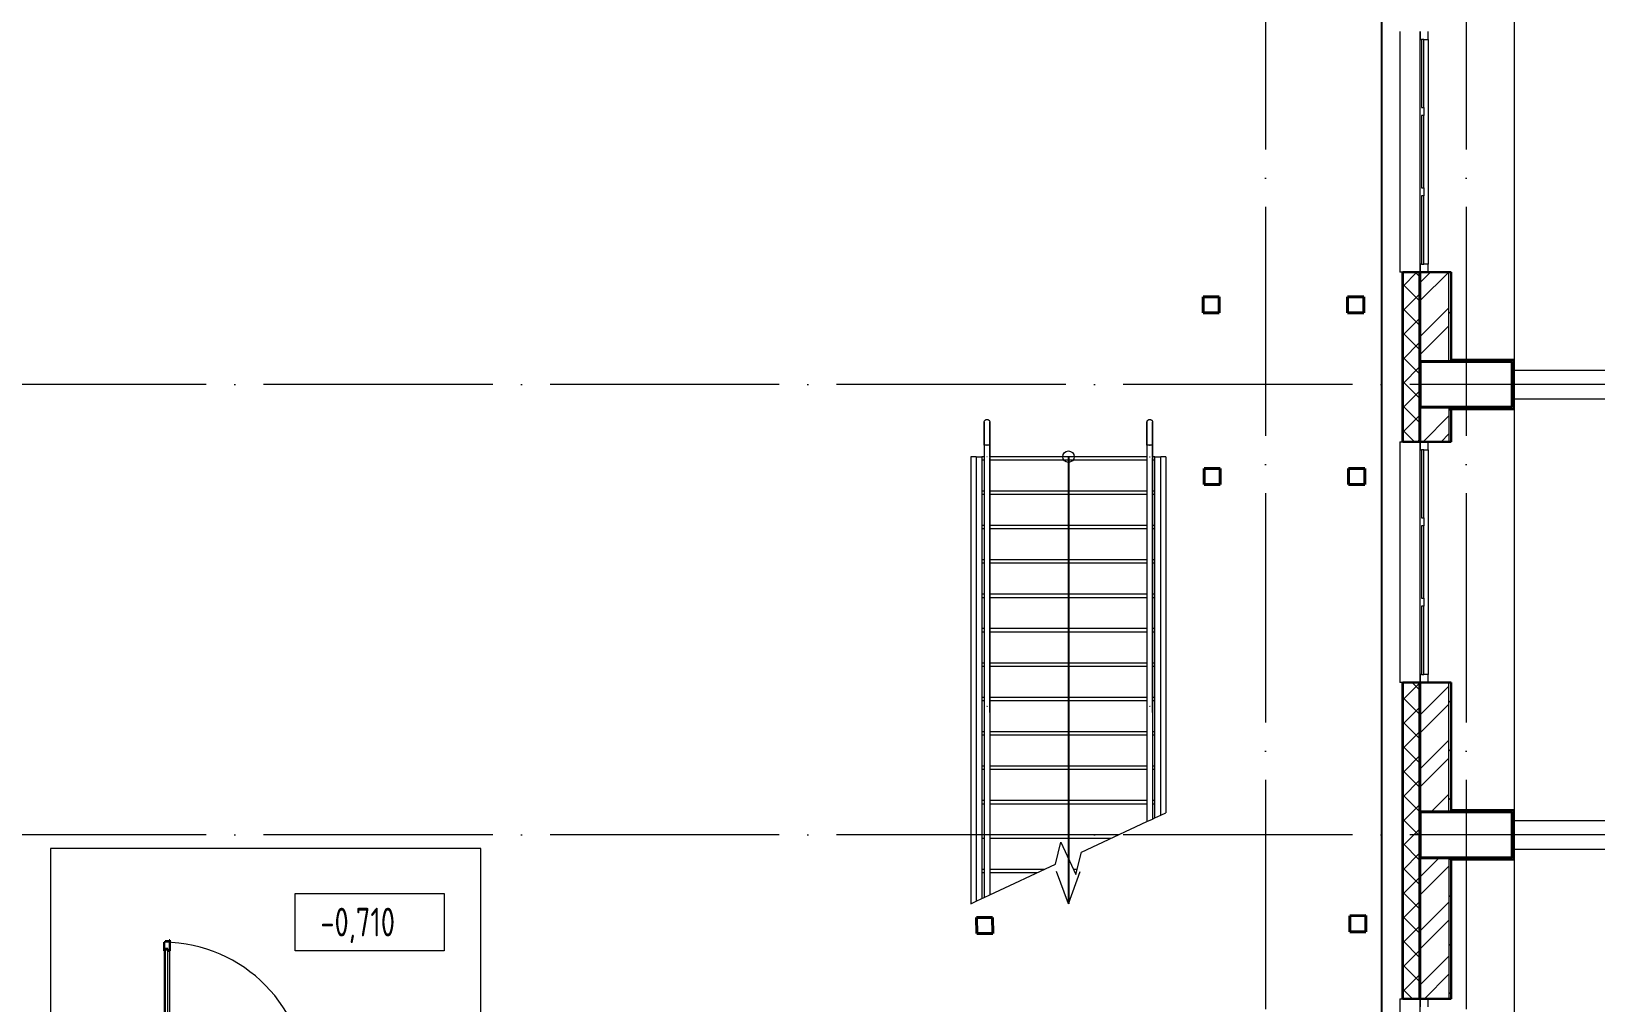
# Model space of a CAD drawing. Header units: millimetres. Extents: x -396912 to 182286, y -43638 to 41610.
# Drawn here: x -39774 to -26126, y -1323 to 7152 of the extents above; entities that cross this region are included whole.
import ezdxf

# ---------------------------------------------------------------- set-up
doc = ezdxf.new("R2010")
doc.units = ezdxf.units.MM
doc.linetypes.add('ADSK_Линия сетки', pattern=[25, 20, -2.5, 0, -2.5])
doc.linetypes.add('ADSK_Сверху', pattern=[450, 300, -150])
for name, color, linetype, lineweight in [('_ Окна', 7, 'Continuous', 9), ('Аннотация', 7, 'Continuous', 18), ('Двери', 252, 'Continuous', 9), ('Лестницы', 252, 'Continuous', 9), ('Линии', 7, 'Continuous', 9), ('Несущие колонны', 252, 'Continuous', 18), ('Ограждение', 252, 'Continuous', 9), ('Окна', 252, 'Continuous', 9), ('Оси', 252, 'Continuous', 9), ('Отметки', 7, 'Continuous', 9), ('Перекрытие', 252, 'Continuous', 18), ('Стены внутренние', 7, 'Continuous', 18), ('Стены наружные', 7, 'Continuous', 18), ('Стены штриховка', 7, 'Continuous', 9)]:
    doc.layers.add(name, color=color, linetype=linetype, lineweight=lineweight)
doc.layers.add('Двери открывание', color=7, linetype='Continuous', lineweight=9, true_color=0xc0c0c0)
doc.layers.add('Стены', color=194, linetype='Continuous')
doc.layers.add('Узлы', color=7, linetype='Continuous')
doc.styles.add('GOST Common_3', font='', dxfattribs={"height": 3.5})
doc.styles.get('GOST Common_3').set_extended_font_data('GOST 2.304 type A')

# ---------------------------------------------------------------- blocks, each defined once
blk = doc.blocks.new('1 этаж')
at = {"layer": '_ Окна', "color": 251, "lineweight": 18, "true_color": 0x636466}
for p, q in [((-33358, 6234), (-33358, 6164)), ((-33358, 6164), (-33348, 6164)), ((-33328, 6164), (-33288, 6164)), ((-33288, 6164), (-33288, 6234)), ((-33348, 4204), (-33358, 4204)), ((-33358, 4204), (-33358, 4134)), ((-33288, 4204), (-33328, 4204)), ((-33288, 4134), (-33288, 4204)), ((-33358, 2654), (-33358, 2584)), ((-33288, 2584), (-33288, 2654)), ((-33358, 2584), (-33348, 2584)), ((-33328, 2584), (-33288, 2584)), ((-33348, 624), (-33358, 624)), ((-33358, 624), (-33358, 554)), ((-33288, 624), (-33328, 624)), ((-33288, 554), (-33288, 624)), ((-33358, -2206), (-33358, -2276)), ((-33288, -2276), (-33288, -2206))]:
    blk.add_line(p, q, dxfattribs=at)
at = {"layer": '_ Окна', "color": 251, "true_color": 0x636466}
for p, q in [((-33328, 6164), (-33348, 6164)), ((-33348, 6164), (-33348, 5569)), ((-33328, 5569), (-33328, 6164)), ((-33348, 5569), (-33328, 5569)), ((-33328, 5499), (-33348, 5499)), ((-33348, 5499), (-33348, 4869)), ((-33328, 4869), (-33328, 5499)), ((-33348, 4869), (-33328, 4869)), ((-33328, 4799), (-33348, 4799)), ((-33348, 4799), (-33348, 4204)), ((-33328, 4204), (-33328, 4799)), ((-33348, 4204), (-33328, 4204)), ((-33328, 2584), (-33348, 2584)), ((-33348, 2584), (-33348, 1989)), ((-33328, 1989), (-33328, 2584)), ((-33348, 1989), (-33328, 1989)), ((-33328, 1919), (-33348, 1919)), ((-33348, 1919), (-33348, 1289)), ((-33328, 1289), (-33328, 1919)), ((-33348, 1289), (-33328, 1289)), ((-33328, 1219), (-33348, 1219)), ((-33348, 1219), (-33348, 624)), ((-33328, 624), (-33328, 1219)), ((-33348, 624), (-33328, 624))]:
    blk.add_line(p, q, dxfattribs=at)
at = {"layer": 'Аннотация', "color": 251, "lineweight": 20, "true_color": 0x636466}
for p, q in [((-36428, -1377), (-36531, -1095)), ((-36428, -1377), (-36325, -1095)), ((-43174, -1788), (-43174, -1288)), ((-43174, -1288), (-41874, -1288)), ((-41874, -1288), (-41874, -1788)), ((-41874, -1788), (-43174, -1788))]:
    blk.add_line(p, q, dxfattribs=at)
blk.add_circle((-36428, 2523), 50, dxfattribs=at)
at = {"layer": 'Двери', "color": 251, "lineweight": 30, "true_color": 0x636466}
for p, q in [((-44308, -1712), (-44316, -1712)), ((-44316, -1712), (-44316, -1788)), ((-44274, -1703), (-44308, -1703)), ((-44308, -1703), (-44308, -1712)), ((-44307, -1770), (-44307, -1788)), ((-44286, -1770), (-44307, -1770)), ((-44286, -1788), (-44286, -1770)), ((-44266, -1694), (-44274, -1694)), ((-44274, -1694), (-44274, -1703)), ((-44266, -1788), (-44266, -1694)), ((-44307, -1788), (-44316, -1788)), ((-44266, -1788), (-44286, -1788))]:
    blk.add_line(p, q, dxfattribs=at)
at = {"layer": 'Двери', "color": 251, "true_color": 0x636466}
for p, q in [((-44307, -1770), (-44307, -2902)), ((-44286, -1770), (-44307, -1770)), ((-44286, -2902), (-44286, -1770)), ((-44316, -1788), (-44316, -2884)), ((-44266, -2884), (-44266, -1788))]:
    blk.add_line(p, q, dxfattribs=at)
at = {"layer": 'Двери открывание', "color": 251, "true_color": 0x636466}
blk.add_arc((-44334, -2978), 1266, 0, 89.1853, dxfattribs=at)
at = {"layer": 'Лестницы', "color": 251, "true_color": 0x636466}
for p, q in [((-37233, 2523), (-37278, 2523)), ((-37278, 2523), (-37278, -1377)), ((-37163, 2523), (-37183, 2523)), ((-37163, 2493), (-37183, 2493)), ((-35743, 2523), (-37113, 2523)), ((-35743, 2493), (-37113, 2493)), ((-35673, 2523), (-35693, 2523)), ((-35673, 2493), (-35693, 2493)), ((-35578, 2523), (-35623, 2523)), ((-35578, 2523), (-35578, -584)), ((-37163, 2223), (-37183, 2223)), ((-37163, 2193), (-37183, 2193)), ((-35743, 2223), (-37113, 2223)), ((-35743, 2193), (-37113, 2193)), ((-35673, 2223), (-35693, 2223)), ((-35673, 2193), (-35693, 2193)), ((-37163, 1923), (-37183, 1923)), ((-35743, 1923), (-37113, 1923)), ((-35673, 1923), (-35693, 1923)), ((-37163, 1893), (-37183, 1893)), ((-35743, 1893), (-37113, 1893)), ((-35673, 1893), (-35693, 1893)), ((-37163, 1623), (-37183, 1623)), ((-37163, 1593), (-37183, 1593)), ((-35743, 1623), (-37113, 1623)), ((-35743, 1593), (-37113, 1593)), ((-35673, 1623), (-35693, 1623)), ((-35673, 1593), (-35693, 1593)), ((-37163, 1323), (-37183, 1323)), ((-37163, 1293), (-37183, 1293)), ((-35743, 1323), (-37113, 1323)), ((-35743, 1293), (-37113, 1293)), ((-35673, 1323), (-35693, 1323)), ((-35673, 1293), (-35693, 1293)), ((-37163, 1023), (-37183, 1023)), ((-37163, 993), (-37183, 993)), ((-35743, 1023), (-37113, 1023)), ((-35743, 993), (-37113, 993)), ((-35673, 1023), (-35693, 1023)), ((-35673, 993), (-35693, 993)), ((-37163, 723), (-37183, 723)), ((-37163, 693), (-37183, 693)), ((-35743, 723), (-37113, 723)), ((-35743, 693), (-37113, 693)), ((-35673, 723), (-35693, 723)), ((-35673, 693), (-35693, 693)), ((-37163, 423), (-37183, 423)), ((-35743, 423), (-37113, 423)), ((-35673, 423), (-35693, 423)), ((-37163, 393), (-37183, 393)), ((-35743, 393), (-37113, 393)), ((-35673, 393), (-35693, 393)), ((-37163, 123), (-37183, 123)), ((-37163, 93), (-37183, 93)), ((-35743, 123), (-37113, 123)), ((-35743, 93), (-37113, 93)), ((-35673, 123), (-35693, 123)), ((-35673, 93), (-35693, 93)), ((-37163, -177), (-37183, -177)), ((-37163, -207), (-37183, -207)), ((-35743, -177), (-37113, -177)), ((-35743, -207), (-37113, -207)), ((-35673, -177), (-35693, -177)), ((-35673, -207), (-35693, -207)), ((-37163, -477), (-37183, -477)), ((-37163, -507), (-37183, -507)), ((-35743, -477), (-37113, -477)), ((-35743, -507), (-37113, -507)), ((-35673, -477), (-35693, -477)), ((-35673, -507), (-35693, -507)), ((-36315, -928), (-35743, -661)), ((-35693, -638), (-35673, -628)), ((-35623, -605), (-35578, -584)), ((-37163, -777), (-37183, -777)), ((-37163, -807), (-37183, -807)), ((-35991, -777), (-37113, -777)), ((-36056, -807), (-37113, -807)), ((-36541, -1033), (-36494, -839)), ((-36494, -839), (-36362, -1122)), ((-36362, -1122), (-36315, -928)), ((-37163, -1077), (-37183, -1077)), ((-37113, -1300), (-36541, -1033)), ((-36635, -1077), (-37113, -1077)), ((-36351, -1077), (-36383, -1077)), ((-37163, -1107), (-37183, -1107)), ((-36699, -1107), (-37113, -1107)), ((-36358, -1107), (-36369, -1107)), ((-37278, -1377), (-37233, -1356)), ((-37183, -1332), (-37163, -1323))]:
    blk.add_line(p, q, dxfattribs=at)
at = {"layer": 'Линии', "color": 251, "linetype": 'ADSK_Сверху', "ltscale": 100, "true_color": 0x636466}
for p, q in [((-32558, 3279), (-30808, 3279)), ((-32558, 3029), (-30808, 3029)), ((-32558, -651), (-30808, -651)), ((-32558, -901), (-30808, -901))]:
    blk.add_line(p, q, dxfattribs=at)
at = {"layer": 'Несущие колонны', "color": 251, "lineweight": 40, "true_color": 0x636466}
for p, q in [((-35252, 3779), (-35252, 3919)), ((-35252, 3919), (-35112, 3919)), ((-35112, 3919), (-35252, 3919)), ((-35252, 3919), (-35252, 3779)), ((-35112, 3919), (-35112, 3779)), ((-35112, 3779), (-35112, 3919)), ((-33992, 3779), (-33992, 3919)), ((-33992, 3919), (-33852, 3919)), ((-33852, 3919), (-33992, 3919)), ((-33992, 3919), (-33992, 3779)), ((-33852, 3919), (-33852, 3779)), ((-33852, 3779), (-33852, 3919)), ((-35112, 3779), (-35252, 3779)), ((-35252, 3779), (-35112, 3779)), ((-33852, 3779), (-33992, 3779)), ((-33992, 3779), (-33852, 3779)), ((-33358, 3354), (-32558, 3354)), ((-33358, 2954), (-33358, 3354)), ((-33358, 3354), (-33358, 2954)), ((-32558, 3354), (-33108, 3354)), ((-32558, 3354), (-32558, 2954)), ((-32558, 2954), (-32558, 3354)), ((-32558, 2954), (-33358, 2954)), ((-33108, 2954), (-32558, 2954)), ((-35244, 2280), (-35244, 2420)), ((-35244, 2420), (-35104, 2420)), ((-35104, 2420), (-35244, 2420)), ((-35244, 2420), (-35244, 2280)), ((-35104, 2420), (-35104, 2280)), ((-35104, 2280), (-35104, 2420)), ((-33983, 2280), (-33983, 2420)), ((-33983, 2420), (-33843, 2420)), ((-33843, 2420), (-33983, 2420)), ((-33983, 2420), (-33983, 2280)), ((-33843, 2420), (-33843, 2280)), ((-33843, 2280), (-33843, 2420)), ((-35104, 2280), (-35244, 2280)), ((-35244, 2280), (-35104, 2280)), ((-33843, 2280), (-33983, 2280)), ((-33983, 2280), (-33843, 2280)), ((-33358, -576), (-32558, -576)), ((-33358, -976), (-33358, -576)), ((-33358, -576), (-33358, -976)), ((-32558, -576), (-33108, -576)), ((-32558, -576), (-32558, -976)), ((-32558, -976), (-32558, -576)), ((-32558, -976), (-33358, -976)), ((-33108, -976), (-32558, -976)), ((-37229, -1496), (-37089, -1496)), ((-37228, -1636), (-37229, -1496)), ((-37089, -1496), (-37088, -1636)), ((-33974, -1482), (-33834, -1481)), ((-33834, -1481), (-33974, -1482)), ((-33974, -1622), (-33974, -1482)), ((-33974, -1482), (-33974, -1622)), ((-33834, -1481), (-33834, -1621)), ((-33834, -1621), (-33834, -1481)), ((-37088, -1636), (-37228, -1636)), ((-33834, -1621), (-33974, -1622)), ((-33974, -1622), (-33834, -1621))]:
    blk.add_line(p, q, dxfattribs=at)
at = {"layer": 'Несущие колонны', "color": 251, "true_color": 0x636466}
for p, q in [((-33108, 3354), (-33358, 3354)), ((-33358, 2954), (-33108, 2954)), ((-33108, -576), (-33358, -576)), ((-33358, -976), (-33108, -976)), ((-37229, -1496), (-37089, -1496)), ((-37228, -1636), (-37229, -1496)), ((-37089, -1496), (-37088, -1636)), ((-37088, -1636), (-37228, -1636))]:
    blk.add_line(p, q, dxfattribs=at)
at = {"layer": 'Ограждение', "color": 251, "true_color": 0x636466}
for p, q in [((-32538, 6969), (-32538, 3369)), ((-32538, 3369), (-32543, 3369)), ((-32543, 2939), (-32538, 2939)), ((-32538, 2939), (-32538, -561)), ((-37163, 2623), (-37163, 2523)), ((-37113, 2623), (-37163, 2623)), ((-37163, 2623), (-37163, 2523)), ((-37136, 2623), (-37140, 2623)), ((-37140, 2623), (-37138, 2623)), ((-37138, 2623), (-37136, 2623)), ((-37113, 2523), (-37113, 2623)), ((-37113, 2623), (-37113, 2523)), ((-35743, 2623), (-35743, 2523)), ((-35693, 2623), (-35743, 2623)), ((-35743, 2623), (-35743, 2523)), ((-35716, 2623), (-35720, 2623)), ((-35720, 2623), (-35718, 2623)), ((-35718, 2623), (-35716, 2623)), ((-35693, 2523), (-35693, 2623)), ((-35693, 2623), (-35693, 2523)), ((-37233, 2523), (-37183, 2523)), ((-37233, 2523), (-37233, -1356)), ((-37183, 2523), (-37183, -1332)), ((-37163, 2523), (-37163, -1323)), ((-37163, 2517), (-37163, 292)), ((-37113, 2523), (-37113, -1300)), ((-37113, 292), (-37113, 2517)), ((-35743, 2523), (-35743, -661)), ((-35743, 2517), (-35743, 292)), ((-35693, 2523), (-35693, -638)), ((-35693, 292), (-35693, 2517)), ((-35673, 2523), (-35623, 2523)), ((-35673, -628), (-35673, 2523)), ((-35623, -605), (-35623, 2523)), ((-35743, -661), (-35693, -638)), ((-35673, -628), (-35623, -605)), ((-35673, -628), (-35623, -605)), ((-32538, -561), (-32543, -561)), ((-32543, -991), (-32538, -991)), ((-32538, -991), (-32538, -4381)), ((-37233, -1356), (-37183, -1332)), ((-37233, -1356), (-37183, -1332)), ((-37163, -1323), (-37113, -1300))]:
    blk.add_line(p, q, dxfattribs=at)
at = {"layer": 'Ограждение', "color": 251, "true_color": 0x636466, "flags": 128}
for points in [[(-37163, 2823), (-37163, 2824), (-37163, 2825), (-37163, 2826), (-37163, 2827), (-37162, 2828), (-37162, 2829), (-37162, 2830), (-37162, 2831), (-37161, 2832), (-37161, 2833), (-37161, 2834), (-37160, 2835), (-37160, 2836), (-37159, 2837), (-37159, 2837), (-37158, 2838), (-37157, 2839), (-37157, 2840), (-37156, 2840), (-37155, 2841), (-37155, 2842), (-37154, 2843), (-37153, 2843), (-37152, 2844), (-37151, 2844), (-37151, 2845), (-37150, 2845), (-37149, 2846), (-37148, 2846), (-37147, 2847), (-37146, 2847), (-37145, 2847), (-37144, 2847), (-37143, 2848), (-37142, 2848), (-37141, 2848), (-37140, 2848), (-37139, 2848), (-37138, 2848), (-37138, 2848)], [(-37163, 2623), (-37163, 2631), (-37163, 2639), (-37163, 2647), (-37163, 2655), (-37163, 2663), (-37163, 2671), (-37163, 2679), (-37163, 2686), (-37163, 2694), (-37163, 2701), (-37163, 2708), (-37163, 2716), (-37163, 2723), (-37163, 2730), (-37163, 2736), (-37163, 2743), (-37163, 2749), (-37163, 2755), (-37163, 2761), (-37163, 2767), (-37163, 2772), (-37163, 2777), (-37163, 2782), (-37163, 2787), (-37163, 2792), (-37163, 2796), (-37163, 2800), (-37163, 2803), (-37163, 2807), (-37163, 2810), (-37163, 2812), (-37163, 2815), (-37163, 2817), (-37163, 2819), (-37163, 2820), (-37163, 2822), (-37163, 2822), (-37163, 2823), (-37163, 2823), (-37163, 2823)], [(-37163, 2823), (-37163, 2823), (-37163, 2823), (-37163, 2822), (-37163, 2821), (-37163, 2819), (-37163, 2818), (-37163, 2815), (-37163, 2813), (-37163, 2810), (-37163, 2807), (-37163, 2804), (-37163, 2801), (-37163, 2797), (-37163, 2793), (-37163, 2788), (-37163, 2784), (-37163, 2779), (-37163, 2774), (-37163, 2768), (-37163, 2763), (-37163, 2757), (-37163, 2751), (-37163, 2744), (-37163, 2738), (-37163, 2731), (-37163, 2725), (-37163, 2718), (-37163, 2710), (-37163, 2703), (-37163, 2696), (-37163, 2688), (-37163, 2681), (-37163, 2673), (-37163, 2665), (-37163, 2657), (-37163, 2649), (-37163, 2641), (-37163, 2633), (-37163, 2625), (-37163, 2623)], [(-37138, 2848), (-37137, 2848), (-37136, 2848), (-37135, 2848), (-37134, 2848), (-37133, 2848), (-37132, 2848), (-37131, 2847), (-37130, 2847), (-37129, 2847), (-37128, 2846), (-37127, 2846), (-37126, 2845), (-37126, 2845), (-37125, 2844), (-37124, 2844), (-37123, 2843), (-37122, 2843), (-37121, 2842), (-37121, 2841), (-37120, 2841), (-37119, 2840), (-37119, 2839), (-37118, 2838), (-37118, 2838), (-37117, 2837), (-37116, 2836), (-37116, 2835), (-37115, 2834), (-37115, 2833), (-37115, 2832), (-37114, 2831), (-37114, 2830), (-37114, 2829), (-37114, 2829), (-37113, 2828), (-37113, 2827), (-37113, 2826), (-37113, 2825), (-37113, 2824), (-37113, 2823)], [(-37113, 2623), (-37113, 2631), (-37113, 2639), (-37113, 2647), (-37113, 2655), (-37113, 2663), (-37113, 2671), (-37113, 2679), (-37113, 2686), (-37113, 2694), (-37113, 2701), (-37113, 2708), (-37113, 2716), (-37113, 2723), (-37113, 2730), (-37113, 2736), (-37113, 2743), (-37113, 2749), (-37113, 2755), (-37113, 2761), (-37113, 2767), (-37113, 2772), (-37113, 2777), (-37113, 2782), (-37113, 2787), (-37113, 2792), (-37113, 2796), (-37113, 2800), (-37113, 2803), (-37113, 2807), (-37113, 2810), (-37113, 2812), (-37113, 2815), (-37113, 2817), (-37113, 2819), (-37113, 2820), (-37113, 2822), (-37113, 2822), (-37113, 2823), (-37113, 2823), (-37113, 2823)], [(-37113, 2823), (-37113, 2823), (-37113, 2823), (-37113, 2822), (-37113, 2821), (-37113, 2819), (-37113, 2818), (-37113, 2815), (-37113, 2813), (-37113, 2810), (-37113, 2807), (-37113, 2804), (-37113, 2801), (-37113, 2797), (-37113, 2793), (-37113, 2788), (-37113, 2784), (-37113, 2779), (-37113, 2774), (-37113, 2768), (-37113, 2763), (-37113, 2757), (-37113, 2751), (-37113, 2744), (-37113, 2738), (-37113, 2731), (-37113, 2725), (-37113, 2718), (-37113, 2710), (-37113, 2703), (-37113, 2696), (-37113, 2688), (-37113, 2681), (-37113, 2673), (-37113, 2665), (-37113, 2657), (-37113, 2649), (-37113, 2641), (-37113, 2633), (-37113, 2625), (-37113, 2623)], [(-35743, 2823), (-35743, 2824), (-35743, 2825), (-35743, 2826), (-35743, 2827), (-35742, 2828), (-35742, 2829), (-35742, 2830), (-35742, 2831), (-35741, 2832), (-35741, 2833), (-35741, 2834), (-35740, 2835), (-35740, 2836), (-35739, 2837), (-35739, 2837), (-35738, 2838), (-35737, 2839), (-35737, 2840), (-35736, 2840), (-35735, 2841), (-35735, 2842), (-35734, 2843), (-35733, 2843), (-35732, 2844), (-35731, 2844), (-35731, 2845), (-35730, 2845), (-35729, 2846), (-35728, 2846), (-35727, 2847), (-35726, 2847), (-35725, 2847), (-35724, 2847), (-35723, 2848), (-35722, 2848), (-35721, 2848), (-35720, 2848), (-35719, 2848), (-35718, 2848), (-35718, 2848)], [(-35743, 2623), (-35743, 2631), (-35743, 2639), (-35743, 2647), (-35743, 2655), (-35743, 2663), (-35743, 2671), (-35743, 2679), (-35743, 2686), (-35743, 2694), (-35743, 2701), (-35743, 2708), (-35743, 2716), (-35743, 2723), (-35743, 2730), (-35743, 2736), (-35743, 2743), (-35743, 2749), (-35743, 2755), (-35743, 2761), (-35743, 2767), (-35743, 2772), (-35743, 2777), (-35743, 2782), (-35743, 2787), (-35743, 2792), (-35743, 2796), (-35743, 2800), (-35743, 2803), (-35743, 2807), (-35743, 2810), (-35743, 2812), (-35743, 2815), (-35743, 2817), (-35743, 2819), (-35743, 2820), (-35743, 2822), (-35743, 2822), (-35743, 2823), (-35743, 2823), (-35743, 2823)], [(-35743, 2823), (-35743, 2823), (-35743, 2823), (-35743, 2822), (-35743, 2821), (-35743, 2819), (-35743, 2818), (-35743, 2815), (-35743, 2813), (-35743, 2810), (-35743, 2807), (-35743, 2804), (-35743, 2801), (-35743, 2797), (-35743, 2793), (-35743, 2788), (-35743, 2784), (-35743, 2779), (-35743, 2774), (-35743, 2768), (-35743, 2763), (-35743, 2757), (-35743, 2751), (-35743, 2744), (-35743, 2738), (-35743, 2731), (-35743, 2725), (-35743, 2718), (-35743, 2710), (-35743, 2703), (-35743, 2696), (-35743, 2688), (-35743, 2681), (-35743, 2673), (-35743, 2665), (-35743, 2657), (-35743, 2649), (-35743, 2641), (-35743, 2633), (-35743, 2625), (-35743, 2623)], [(-35718, 2848), (-35717, 2848), (-35716, 2848), (-35715, 2848), (-35714, 2848), (-35713, 2848), (-35712, 2848), (-35711, 2847), (-35710, 2847), (-35709, 2847), (-35708, 2846), (-35707, 2846), (-35706, 2845), (-35706, 2845), (-35705, 2844), (-35704, 2844), (-35703, 2843), (-35702, 2843), (-35701, 2842), (-35701, 2841), (-35700, 2841), (-35699, 2840), (-35699, 2839), (-35698, 2838), (-35698, 2838), (-35697, 2837), (-35696, 2836), (-35696, 2835), (-35695, 2834), (-35695, 2833), (-35695, 2832), (-35694, 2831), (-35694, 2830), (-35694, 2829), (-35694, 2829), (-35693, 2828), (-35693, 2827), (-35693, 2826), (-35693, 2825), (-35693, 2824), (-35693, 2823)], [(-35693, 2623), (-35693, 2631), (-35693, 2639), (-35693, 2647), (-35693, 2655), (-35693, 2663), (-35693, 2671), (-35693, 2679), (-35693, 2686), (-35693, 2694), (-35693, 2701), (-35693, 2708), (-35693, 2716), (-35693, 2723), (-35693, 2730), (-35693, 2736), (-35693, 2743), (-35693, 2749), (-35693, 2755), (-35693, 2761), (-35693, 2767), (-35693, 2772), (-35693, 2777), (-35693, 2782), (-35693, 2787), (-35693, 2792), (-35693, 2796), (-35693, 2800), (-35693, 2803), (-35693, 2807), (-35693, 2810), (-35693, 2812), (-35693, 2815), (-35693, 2817), (-35693, 2819), (-35693, 2820), (-35693, 2822), (-35693, 2822), (-35693, 2823), (-35693, 2823), (-35693, 2823)], [(-35693, 2823), (-35693, 2823), (-35693, 2823), (-35693, 2822), (-35693, 2821), (-35693, 2819), (-35693, 2818), (-35693, 2815), (-35693, 2813), (-35693, 2810), (-35693, 2807), (-35693, 2804), (-35693, 2801), (-35693, 2797), (-35693, 2793), (-35693, 2788), (-35693, 2784), (-35693, 2779), (-35693, 2774), (-35693, 2768), (-35693, 2763), (-35693, 2757), (-35693, 2751), (-35693, 2744), (-35693, 2738), (-35693, 2731), (-35693, 2725), (-35693, 2718), (-35693, 2710), (-35693, 2703), (-35693, 2696), (-35693, 2688), (-35693, 2681), (-35693, 2673), (-35693, 2665), (-35693, 2657), (-35693, 2649), (-35693, 2641), (-35693, 2633), (-35693, 2625), (-35693, 2623)], [(-37135, 345), (-37138, 346), (-37141, 345)], [(-35715, 345), (-35718, 346), (-35721, 345)]]:
    blk.add_lwpolyline(points, dxfattribs=at)
at = {"layer": 'Ограждение', "color": 251, "true_color": 0x636466}
for points in [[(-37136, 2523), (-37137, 2523), (-37138, 2523), (-37139, 2523), (-37140, 2523)], [(-35720, 2523), (-35719, 2523), (-35718, 2523), (-35717, 2523), (-35716, 2523)]]:
    blk.add_open_spline(points, degree=3, dxfattribs=at)
at = {"layer": 'Окна', "color": 251, "true_color": 0x636466}
for p, q in [((-33538, 6234), (-33538, 4134)), ((-33359, 4134), (-33359, 6234)), ((-33358, 4204), (-33358, 6164)), ((-33288, 6164), (-33288, 4204)), ((-33328, 5569), (-33328, 5499)), ((-33328, 4869), (-33328, 4799)), ((-33508, 4134), (-33538, 4134)), ((-33538, 2654), (-33508, 2654)), ((-33538, 2654), (-33538, 554)), ((-33359, 554), (-33359, 2654)), ((-33358, 624), (-33358, 2584)), ((-33288, 2584), (-33288, 624)), ((-33328, 1989), (-33328, 1919)), ((-33328, 1289), (-33328, 1219)), ((-33508, 554), (-33538, 554)), ((-33538, -2206), (-33508, -2206)), ((-33538, -2206), (-33538, -4306)), ((-33359, -4306), (-33359, -2206))]:
    blk.add_line(p, q, dxfattribs=at)
at = {"layer": 'Оси', "color": 251, "linetype": 'ADSK_Линия сетки', "ltscale": 100, "true_color": 0x636466}
for p, q in [((-34708, 32205), (-34708, -33772)), ((-32958, 32205), (-32958, -33772)), ((-26450, 3154), (-72530, 3154)), ((-26450, -776), (-72530, -776))]:
    blk.add_line(p, q, dxfattribs=at)
at = {"layer": 'Отметки', "color": 251, "lineweight": 20, "true_color": 0x636466}
blk.add_line((-42485, -1788), (-42524, -1788), dxfattribs=at)
at = {"layer": 'Перекрытие', "color": 251, "ltscale": 100, "true_color": 0x636466}
for p, q in [((-41553, -894), (-45308, -894)), ((-45308, -894), (-45308, -2844)), ((-41553, -2844), (-41553, -894))]:
    blk.add_line(p, q, dxfattribs=at)
at = {"layer": 'Стены', "color": 251, "true_color": 0x636466}
for p, q in [((-33693, -4644), (-33693, 11052)), ((-33513, 2654), (-33513, 4134)), ((-33513, -2206), (-33513, 554))]:
    blk.add_line(p, q, dxfattribs=at)
at = {"layer": 'Стены внутренние', "color": 251, "lineweight": 30, "true_color": 0x636466}
for p, q in [((-33510, 4134), (-33510, 2654)), ((-33368, 4134), (-33510, 4134)), ((-33510, 2654), (-33368, 2654)), ((-33510, 554), (-33510, -2206)), ((-33368, 554), (-33510, 554)), ((-33510, -2206), (-33368, -2206))]:
    blk.add_line(p, q, dxfattribs=at)
at = {"layer": 'Стены внутренние', "color": 251, "linetype": 'Continuous', "lineweight": 9, "true_color": 0x636466}
for p, q in [((-33508, 4011), (-33387, 4132)), ((-33450, 4132), (-33452, 4134)), ((-33368, 4098), (-33402, 4132)), ((-33368, 3886), (-33508, 4026)), ((-33508, 3799), (-33368, 3939)), ((-33368, 3673), (-33508, 3813)), ((-33508, 3587), (-33368, 3727)), ((-33368, 3461), (-33508, 3601)), ((-33508, 3375), (-33368, 3515)), ((-33368, 3249), (-33508, 3389)), ((-33508, 3163), (-33368, 3303)), ((-33368, 3037), (-33508, 3177)), ((-33508, 2951), (-33368, 3091)), ((-33368, 2825), (-33508, 2965)), ((-33508, 2739), (-33368, 2879)), ((-33411, 2656), (-33508, 2753)), ((-33509, 2674), (-33510, 2672)), ((-33378, 2656), (-33368, 2666)), ((-33368, 491), (-33429, 552)), ((-33508, 405), (-33368, 545)), ((-33368, 279), (-33508, 419)), ((-33508, 193), (-33368, 333)), ((-33368, 67), (-33508, 207)), ((-33508, -19), (-33368, 121)), ((-33368, -145), (-33508, -5)), ((-33508, -231), (-33368, -91)), ((-33508, -169), (-33510, -173)), ((-33368, -357), (-33508, -217)), ((-33508, -443), (-33368, -303)), ((-33368, -569), (-33508, -429)), ((-33508, -656), (-33368, -516)), ((-33368, -781), (-33508, -641)), ((-33508, -868), (-33368, -728)), ((-33508, -848), (-33510, -845)), ((-33368, -993), (-33508, -853)), ((-33508, -1080), (-33368, -940)), ((-33508, -982), (-33510, -986)), ((-33368, -1206), (-33508, -1066)), ((-33508, -1292), (-33368, -1152)), ((-33368, -1418), (-33508, -1278)), ((-33508, -1504), (-33368, -1364)), ((-33368, -1630), (-33508, -1490)), ((-33508, -1716), (-33368, -1576)), ((-33368, -1842), (-33508, -1702)), ((-33508, -1928), (-33368, -1788)), ((-33368, -2054), (-33508, -1914)), ((-33508, -2141), (-33368, -2001)), ((-33430, -2204), (-33508, -2126))]:
    blk.add_line(p, q, dxfattribs=at)
at = {"layer": 'Стены наружные', "color": 251, "lineweight": 30, "true_color": 0x636466}
for p, q in [((-33088, 4134), (-33368, 4134)), ((-33358, 2654), (-33358, 4134)), ((-33088, 3369), (-33088, 4134)), ((-33108, 3354), (-32558, 3354)), ((-33093, 3369), (-32543, 3369)), ((-32558, 3354), (-32558, 2954)), ((-32543, 2939), (-32543, 3369)), ((-32558, 2954), (-33108, 2954)), ((-33088, 2939), (-32543, 2939)), ((-33088, 2654), (-33088, 2939)), ((-33368, 2654), (-33088, 2654)), ((-33088, 554), (-33368, 554)), ((-33358, 554), (-33358, -2206)), ((-33088, -561), (-33088, 554)), ((-33108, -576), (-32558, -576)), ((-33093, -561), (-32543, -561)), ((-32558, -576), (-32558, -976)), ((-32543, -991), (-32543, -561)), ((-32558, -976), (-33108, -976)), ((-33088, -991), (-32543, -991)), ((-33088, -2206), (-33088, -991)), ((-33368, -2206), (-33088, -2206))]:
    blk.add_line(p, q, dxfattribs=at)
at = {"layer": 'Стены наружные', "color": 251, "linetype": 'Continuous', "lineweight": 9, "true_color": 0x636466}
for p, q in [((-33358, 4044), (-33268, 4134)), ((-33358, 3887), (-33110, 4134)), ((-33358, 4094), (-33368, 4094)), ((-33358, 3994), (-33368, 3994)), ((-33093, 4073), (-33088, 4078)), ((-33093, 4002), (-33088, 4007)), ((-33358, 3894), (-33368, 3894)), ((-33358, 3573), (-33108, 3823)), ((-33093, 3931), (-33088, 3936)), ((-33093, 3861), (-33088, 3866)), ((-33358, 3794), (-33368, 3794)), ((-33358, 3694), (-33368, 3694)), ((-33108, 3775), (-33093, 3790)), ((-33093, 3790), (-33088, 3795)), ((-33093, 3719), (-33088, 3724)), ((-33358, 3594), (-33368, 3594)), ((-33358, 3416), (-33108, 3666)), ((-33093, 3649), (-33088, 3654)), ((-33093, 3578), (-33088, 3583)), ((-33358, 3494), (-33368, 3494)), ((-33093, 3507), (-33088, 3512)), ((-33093, 3436), (-33088, 3441)), ((-33358, 3394), (-33368, 3394)), ((-33358, 3294), (-33368, 3294)), ((-33104, 3354), (-33093, 3366)), ((-33093, 3366), (-33089, 3369)), ((-33089, 3369), (-33088, 3371)), ((-32680, 3354), (-32665, 3369)), ((-33358, 3194), (-33368, 3194)), ((-33358, 3094), (-33368, 3094)), ((-32558, 3052), (-32543, 3067)), ((-33358, 2994), (-33368, 2994)), ((-33358, 2894), (-33368, 2894)), ((-33358, 2944), (-33348, 2954)), ((-33333, 2654), (-33108, 2880)), ((-33108, 2926), (-33095, 2939)), ((-33095, 2939), (-33080, 2954)), ((-33093, 2871), (-33088, 2876)), ((-32671, 2939), (-32656, 2954)), ((-33358, 2794), (-33368, 2794)), ((-33093, 2800), (-33088, 2805)), ((-33093, 2729), (-33088, 2734)), ((-33358, 2694), (-33368, 2694)), ((-33176, 2654), (-33108, 2723)), ((-33093, 2659), (-33088, 2664)), ((-33358, 494), (-33368, 494)), ((-33358, 272), (-33108, 522)), ((-33093, 537), (-33088, 542)), ((-33093, 467), (-33088, 472)), ((-33358, 394), (-33368, 394)), ((-33358, 294), (-33368, 294)), ((-33358, 115), (-33108, 365)), ((-33108, 381), (-33093, 396)), ((-33093, 396), (-33088, 401)), ((-33093, 325), (-33088, 330)), ((-33358, 194), (-33368, 194)), ((-33093, 254), (-33088, 259)), ((-33093, 184), (-33088, 189)), ((-33358, 94), (-33368, 94)), ((-33358, -199), (-33108, 51)), ((-33093, 113), (-33088, 118)), ((-33093, 42), (-33088, 47)), ((-33358, -6), (-33368, -6)), ((-33358, -106), (-33368, -106)), ((-33358, -356), (-33108, -106)), ((-33108, -43), (-33093, -28)), ((-33093, -28), (-33088, -23)), ((-33093, -99), (-33088, -94)), ((-33358, -206), (-33368, -206)), ((-33093, -170), (-33088, -165)), ((-33093, -241), (-33088, -236)), ((-33358, -306), (-33368, -306)), ((-33358, -406), (-33368, -406)), ((-33093, -311), (-33088, -306)), ((-33093, -382), (-33088, -377)), ((-33358, -506), (-33368, -506)), ((-33263, -576), (-33108, -421)), ((-33108, -468), (-33093, -453)), ((-33093, -453), (-33088, -448)), ((-33093, -523), (-33088, -518)), ((-33358, -606), (-33368, -606)), ((-32792, -576), (-32777, -561)), ((-33358, -706), (-33368, -706)), ((-33358, -806), (-33368, -806)), ((-32558, -766), (-32543, -751)), ((-33358, -906), (-33368, -906)), ((-33358, -1006), (-33368, -1006)), ((-33358, -1142), (-33192, -976)), ((-33358, -1299), (-33108, -1049)), ((-33093, -1018), (-33088, -1013)), ((-33093, -1089), (-33088, -1084)), ((-32782, -991), (-32767, -976)), ((-33358, -1106), (-33368, -1106)), ((-33358, -1206), (-33368, -1206)), ((-33093, -1160), (-33088, -1155)), ((-33093, -1231), (-33088, -1226)), ((-33358, -1306), (-33368, -1306)), ((-33358, -1613), (-33108, -1363)), ((-33108, -1316), (-33093, -1301)), ((-33093, -1301), (-33088, -1296)), ((-33358, -1406), (-33368, -1406)), ((-33093, -1372), (-33088, -1367)), ((-33093, -1443), (-33088, -1438)), ((-33358, -1506), (-33368, -1506)), ((-33358, -1606), (-33368, -1606)), ((-33358, -1771), (-33108, -1521)), ((-33093, -1513), (-33088, -1508)), ((-33093, -1584), (-33088, -1579)), ((-33358, -1706), (-33368, -1706)), ((-33108, -1741), (-33093, -1726)), ((-33093, -1655), (-33088, -1650)), ((-33093, -1726), (-33088, -1721)), ((-33358, -1806), (-33368, -1806)), ((-33358, -1906), (-33368, -1906)), ((-33358, -2085), (-33108, -1835)), ((-33093, -1796), (-33088, -1791)), ((-33093, -1867), (-33088, -1862)), ((-33358, -2006), (-33368, -2006)), ((-33321, -2206), (-33108, -1992)), ((-33093, -1938), (-33088, -1933)), ((-33093, -2008), (-33088, -2003)), ((-33358, -2106), (-33368, -2106)), ((-33108, -2165), (-33093, -2150)), ((-33093, -2079), (-33088, -2074)), ((-33093, -2150), (-33088, -2145))]:
    blk.add_line(p, q, dxfattribs=at)
at = {"layer": 'Стены наружные', "color": 251, "true_color": 0x636466}
for p, q in [((-33358, 3354), (-33108, 3354)), ((-33108, 2954), (-33358, 2954)), ((-33358, -576), (-33108, -576)), ((-33108, -976), (-33358, -976))]:
    blk.add_line(p, q, dxfattribs=at)
at = {"layer": 'Стены штриховка', "color": 251, "true_color": 0x636466}
for p, q in [((-33508, 2656), (-33508, 4132)), ((-33508, 4132), (-33368, 4132)), ((-33368, 2654), (-33368, 4134)), ((-33108, 3354), (-33108, 4134)), ((-33093, 4134), (-33093, 3354)), ((-33108, 2954), (-33108, 2654)), ((-33088, 2939), (-33108, 2939)), ((-33093, 2654), (-33093, 2939)), ((-33368, 2656), (-33508, 2656)), ((-33508, -2204), (-33508, 552)), ((-33508, 552), (-33368, 552)), ((-33368, -2206), (-33368, 554)), ((-33108, -576), (-33108, 554)), ((-33093, 554), (-33093, -576)), ((-33108, -976), (-33108, -2206)), ((-33088, -991), (-33108, -991)), ((-33093, -2206), (-33093, -991)), ((-33368, -2204), (-33508, -2204))]:
    blk.add_line(p, q, dxfattribs=at)
at = {"layer": 'Узлы', "color": 251, "true_color": 0x636466}
blk.add_line((-36428, 2523), (-36428, -1377), dxfattribs=at)
at = {"layer": 'Отметки', "color": 251, "true_color": 0x636466, "style": 'GOST Common_3', "width": 0.9}
blk.add_text('-0,710', height=250, dxfattribs=at).set_placement((-42954, -1662))

msp = doc.modelspace()

# ---------------------------------------------------------------- block references
msp.add_blockref('1 этаж', (5702, 918))

doc.saveas('drawing.dxf')
